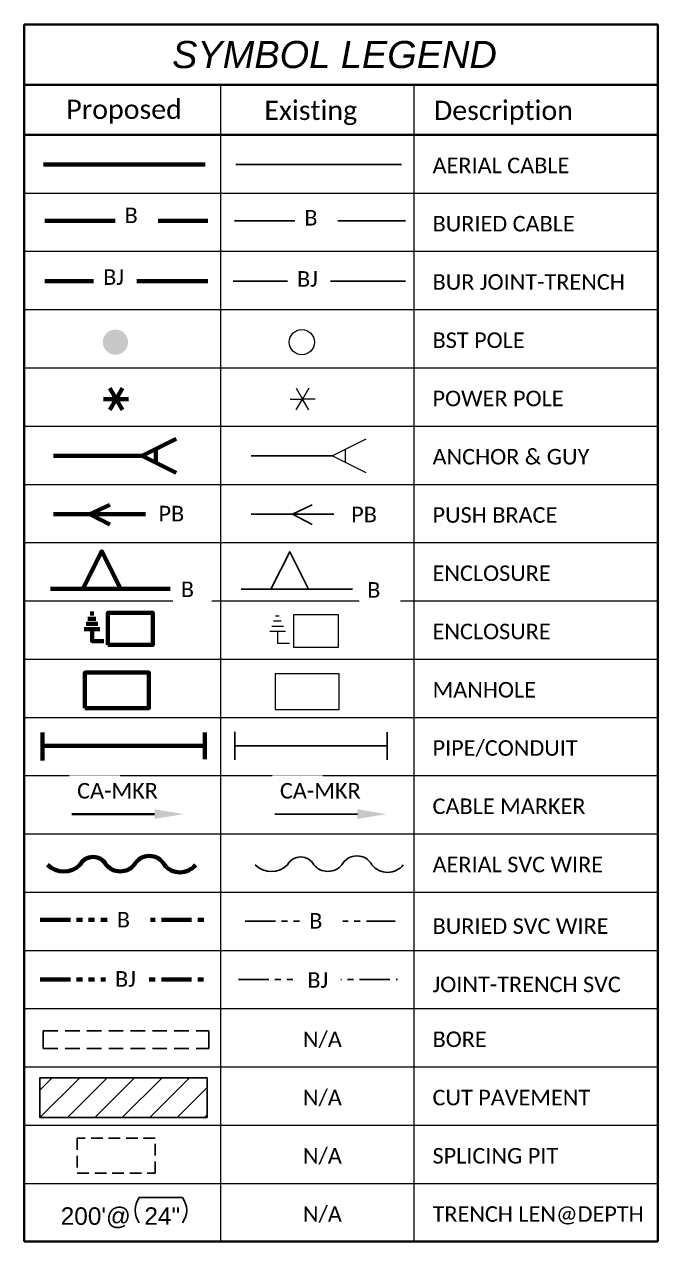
# Model space of a CAD drawing. Header units: feet. Extents: x -16154 to 3860, y -1534289809 to -1534279773.
# Drawn here: x -15382 to -15056, y -1534286610 to -1534285984 of the extents above; entities that cross this region are included whole.
import ezdxf
from ezdxf.enums import TextEntityAlignment as Align

# ---------------------------------------------------------------- set-up
doc = ezdxf.new("R2010")
doc.units = ezdxf.units.FT
doc.header["$MEASUREMENT"] = 0
doc.linetypes.add('DASHED', pattern=[0.75, 0.5, -0.25])
doc.linetypes.add('PHANTOM2', pattern=[1.25, 0.625, -0.125, 0.125, -0.125, 0.125, -0.125])
for name, color, linetype, lineweight in [('Level 15', 7, 'Continuous', 0), ('Level 18', 7, 'Continuous', 0), ('Level 19', 7, 'Continuous', 0), ('Level 63', 7, 'Continuous', 0)]:
    doc.layers.add(name, color=color, linetype=linetype, lineweight=lineweight)
doc.styles.add('Legend', font='calibri.ttf')
doc.styles.add('Style-Arial', font='arial.ttf')

msp = doc.modelspace()

# ---------------------------------------------------------------- hatches: boundary and pattern name
at = {"layer": 'Level 15', "linetype": 'Continuous', "lineweight": 40}
h = msp.add_hatch(color=7, dxfattribs=at)
edge = h.paths.add_edge_path()
edge.add_arc((-15335.39667515684, -1534286147.15681), 6.500518442577489, 0, 360)

# ---------------------------------------------------------------- linework, layer by layer
at = {"color": 7, "linetype": 'Continuous', "lineweight": 25}
for points in [[(-15323.17123640463, -1534286587.724939, 0.3076923076923077), (-15323.17123640463, -1534286600.724939)], [(-15300.83271750103, -1534286587.724939, -0.3325355533538881), (-15300.83271750103, -1534286600.724939)]]:
    msp.add_lwpolyline(points, format="xyb", dxfattribs=at)
msp.add_lwpolyline([(-15300.83271750103, -1534286587.724939), (-15323.17123640463, -1534286587.724939)], dxfattribs=at)
at = {"layer": 'Level 15', "color": 7, "linetype": 'Continuous', "lineweight": 70}
for p, q in [((-15341.56602676812, -1534286176.46437), (-15335.06474043749, -1534286176.46437)), ((-15338.30619728792, -1534286170.829222), (-15335.06474043749, -1534286176.46437)), ((-15338.30619728792, -1534286182.086395), (-15335.06474043749, -1534286176.46437)), ((-15331.81803426374, -1534286170.842345), (-15335.06474043749, -1534286176.46437)), ((-15328.56345410686, -1534286176.46437), (-15335.06474043749, -1534286176.46437)), ((-15331.81803426374, -1534286182.086395), (-15335.06474043749, -1534286176.46437)), ((-15321.57660541352, -1534286205.671602), (-15304.00974654726, -1534286197.012844)), ((-15304.11473300442, -1534286214.422224), (-15321.57660541352, -1534286205.671602)), ((-15314.64487461041, -1534286209.078413), (-15314.64487461041, -1534286202.304162))]:
    msp.add_line(p, q, dxfattribs=at)
at = {"layer": 'Level 15', "color": 7, "linetype": 'Continuous', "lineweight": 13}
for p, q in [((-15245.4220543899, -1534286176.46437), (-15238.92076805927, -1534286176.46437)), ((-15242.1622249097, -1534286170.829222), (-15238.92076805927, -1534286176.46437)), ((-15242.1622249097, -1534286182.086395), (-15238.92076805927, -1534286176.46437)), ((-15235.67406188644, -1534286170.842345), (-15238.92076805927, -1534286176.46437)), ((-15232.41948172863, -1534286176.46437), (-15238.92076805927, -1534286176.46437)), ((-15235.67406188644, -1534286182.086395), (-15238.92076805927, -1534286176.46437)), ((-15223.72135379206, -1534286205.671602), (-15206.15449492581, -1534286197.012844)), ((-15206.25948138203, -1534286214.422224), (-15223.72135379206, -1534286205.671602)), ((-15216.78962298896, -1534286209.078413), (-15216.78962298896, -1534286202.304162))]:
    msp.add_line(p, q, dxfattribs=at)
at = {"layer": 'Level 15', "color": 7, "linetype": 'Continuous', "lineweight": 70, "ltscale": 8.003967983999999, "flags": 128}
for points in [[(-15372.37692714523, -1534286055.716821), (-15289.13054097205, -1534286055.716821)], [(-15371.68926585413, -1534286084.72458), (-15287.75259372819, -1534286084.72458)], [(-15371.68926585413, -1534286115.706083), (-15287.75259372819, -1534286115.706083)], [(-15289.29064531851, -1534286355.119823), (-15372.95435265772, -1534286355.119823)]]:
    msp.add_lwpolyline(points, dxfattribs=at)
at = {"layer": 'Level 15', "color": 7, "linetype": 'Continuous', "lineweight": 25, "ltscale": 8.003967983999999, "flags": 128}
for points in [[(-15273.30645728711, -1534286055.716821), (-15187.9918379173, -1534286055.716821)], [(-15273.99411857821, -1534286084.72458), (-15185.92885404307, -1534286084.72458)], [(-15274.68177987024, -1534286115.706083), (-15185.92885404307, -1534286115.706083)], [(-15265.48759092524, -1534286205.671602), (-15223.72135379113, -1534286205.671602)], [(-15265.48759092524, -1534286235.810589), (-15222.83684289403, -1534286235.810589)], [(-15273.92587738152, -1534286355.119823), (-15195.38288446836, -1534286355.130322)]]:
    msp.add_lwpolyline(points, dxfattribs=at)
at = {"layer": 'Level 15', "color": 7, "linetype": 'Continuous', "lineweight": 70, "flags": 128}
for points in [[(-15367.32707857847, -1534286205.671602), (-15321.57660541352, -1534286205.671602)], [(-15367.32707857847, -1534286235.810589), (-15319.81283294078, -1534286235.810589)], [(-15352.09990602959, -1534286274.181845), (-15342.43924896832, -1534286254.860531), (-15332.77859190892, -1534286274.181845)], [(-15368.8724683164, -1534286274.181845), (-15352.09990602959, -1534286274.181845), (-15332.77859190892, -1534286274.181845), (-15307.09008037992, -1534286274.181845)], [(-15348.47938494053, -1534286286.973114), (-15346.58700405847, -1534286286.973114)], [(-15351.46100030973, -1534286294.957334), (-15343.4085390814, -1534286294.957334)], [(-15350.49774957023, -1534286292.301177), (-15344.38491312921, -1534286292.301177)], [(-15349.57911807433, -1534286289.63977), (-15345.5476381373, -1534286289.63977)], [(-15347.43476969603, -1534286294.957334), (-15347.43476969603, -1534286301.109541), (-15341.28256333381, -1534286301.109541)]]:
    msp.add_lwpolyline(points, dxfattribs=at)
at = {"layer": 'Level 15', "color": 7, "linetype": 'Continuous', "lineweight": 25, "flags": 128}
for points in [[(-15255.24271353282, -1534286274.450208), (-15245.58205647249, -1534286255.128894), (-15235.92139941215, -1534286274.450208)], [(-15270.5634664087, -1534286274.450208), (-15255.24271353282, -1534286274.450208), (-15235.92139941215, -1534286274.450208), (-15213.17448899563, -1534286274.450208)]]:
    msp.add_lwpolyline(points, dxfattribs=at)
at = {"layer": 'Level 15', "color": 7, "linetype": 'Continuous', "lineweight": 70, "flags": 128}
for points in [[(-15339.25107539672, -1534286303.043916), (-15316.15143026266, -1534286303.043916), (-15316.15143026266, -1534286286.54267), (-15339.25107539672, -1534286286.54267)], [(-15351.0882983901, -1534286335.579219), (-15318.09104545455, -1534286335.579219), (-15318.09104545455, -1534286317.329631), (-15351.0882983901, -1534286317.329631)]]:
    msp.add_lwpolyline(points, close=True, dxfattribs=at)
at = {"layer": 'Level 15', "color": 7, "linetype": 'Continuous', "lineweight": 13, "flags": 128}
for points in [[(-15252.82884890813, -1534286288.096469), (-15250.93646802701, -1534286288.096469)], [(-15254.84721353877, -1534286293.424532), (-15248.73437709775, -1534286293.424532)], [(-15253.92858204286, -1534286290.760501), (-15249.89710210584, -1534286290.760501)], [(-15255.81046427827, -1534286296.080689), (-15247.75800304994, -1534286296.080689)], [(-15251.78423366457, -1534286296.080689), (-15251.78423366457, -1534286302.232896), (-15245.63202730234, -1534286302.232896)]]:
    msp.add_lwpolyline(points, dxfattribs=at)
for points in [[(-15243.60053936526, -1534286304.164647), (-15220.5008942312, -1534286304.164647), (-15220.5008942312, -1534286287.666025), (-15243.60053936526, -1534286287.666025)], [(-15253.05253979698, -1534286336.265209), (-15220.0552868605, -1534286336.265209), (-15220.0552868605, -1534286318.015621), (-15253.05253979698, -1534286318.015621)]]:
    msp.add_lwpolyline(points, close=True, dxfattribs=at)
at = {"layer": 'Level 15', "color": 7, "linetype": 'Continuous', "lineweight": 70, "ltscale": 8.003967983999999, "flags": 128}
msp.add_lwpolyline([(-15294.09640037402, -1534286416.308555, -0.4872689033029037), (-15310.17123640463, -1534286416.308555, 0.5914343404356737), (-15325.67123640463, -1534286416.308555, -0.4712253602239418), (-15340.17123640463, -1534286416.308555, 0.6049801686483771), (-15353.67123640463, -1534286416.308555, -0.4102327924717352), (-15370.32706657838, -1534286416.308555)], format="xyb", dxfattribs=at)
at = {"layer": 'Level 15', "color": 7, "linetype": 'Continuous', "lineweight": 25, "ltscale": 8.003967983999999, "flags": 128}
msp.add_lwpolyline([(-15187.09640037402, -1534286416.308555, -0.4872689033029037), (-15203.17123640463, -1534286416.308555, 0.5914343404356737), (-15218.67123640463, -1534286416.308555, -0.4712253602239418), (-15233.17123640463, -1534286416.308555, 0.6049801686483771), (-15246.67123640463, -1534286416.308555, -0.4102327924717352), (-15263.32706657838, -1534286416.308555)], format="xyb", dxfattribs=at)
at = {"layer": 'Level 15', "color": 7, "linetype": 'PHANTOM2', "lineweight": 70, "ltscale": 25, "flags": 128}
for points in [[(-15374.2246887837, -1534286444.736263), (-15289.35626185447, -1534286444.736263)], [(-15374.2246887837, -1534286475.355563), (-15289.93368736602, -1534286475.355563)]]:
    msp.add_lwpolyline(points, dxfattribs=at)
at = {"layer": 'Level 15', "color": 7, "linetype": 'PHANTOM2', "lineweight": 25, "ltscale": 25, "flags": 128}
for points in [[(-15268.57419275161, -1534286445.313688), (-15191.2122974763, -1534286445.313688)], [(-15272.03612116113, -1534286475.355563), (-15190.05744645227, -1534286475.355563)]]:
    msp.add_lwpolyline(points, dxfattribs=at)
at = {"layer": 'Level 15', "color": 7, "linetype": 'Continuous', "lineweight": 13}
msp.add_circle((-15239.31102660246, -1534286147.160601), 6.499501808370948, dxfattribs=at)
at = {"layer": 'Level 18', "color": 7, "linetype": 'Continuous', "lineweight": 40}
for p, q in [((-15382.32701857894, -1534285983.501887), (-15055.95779303781, -1534285983.501887)), ((-15382.32701857894, -1534286610.383894), (-15382.32701857894, -1534285983.501887)), ((-15055.95779303875, -1534286610.383894), (-15055.95779303875, -1534285983.501887)), ((-15382.32701857894, -1534286014.711736), (-15055.95779303781, -1534286014.711736)), ((-15382.32701857894, -1534286040.386174), (-15055.95779303781, -1534286040.386174)), ((-15382.32701857894, -1534286610.383894), (-15055.95779303781, -1534286610.383894))]:
    msp.add_line(p, q, dxfattribs=at)
at = {"layer": 'Level 18', "color": 7, "linetype": 'Continuous', "lineweight": 0}
for p, q in [((-15281.10432635847, -1534286610.383894), (-15281.10432635847, -1534286014.711736)), ((-15181.38294046879, -1534286610.383894), (-15181.38294046879, -1534286014.711736)), ((-15382.32701857894, -1534286070.386054), (-15055.95779303781, -1534286070.386054)), ((-15382.32701857894, -1534286100.385934), (-15055.95779303781, -1534286100.385934)), ((-15382.32701857894, -1534286130.385814), (-15055.95779303781, -1534286130.385814)), ((-15382.32701857894, -1534286160.385694), (-15055.95779303781, -1534286160.385694)), ((-15382.32701857894, -1534286190.385574), (-15055.95779303781, -1534286190.385574)), ((-15382.32701857894, -1534286220.385454), (-15055.95779303781, -1534286220.385454)), ((-15382.32701857894, -1534286250.385334), (-15055.95779303781, -1534286250.385334)), ((-15382.32701857894, -1534286280.385214), (-15055.95779303781, -1534286280.385214)), ((-15382.32701857894, -1534286310.385094), (-15055.95779303781, -1534286310.385094)), ((-15382.32701857894, -1534286340.384974), (-15055.95779303781, -1534286340.384974)), ((-15382.32701857894, -1534286370.384854), (-15055.95779303781, -1534286370.384854)), ((-15382.32701857894, -1534286400.384734), (-15055.95779303781, -1534286400.384734)), ((-15382.32701857894, -1534286430.384614), (-15055.95779303781, -1534286430.384614)), ((-15382.32701857894, -1534286460.384494), (-15055.95779303781, -1534286460.384494)), ((-15382.32701857894, -1534286490.384374), (-15055.95779303781, -1534286490.384374)), ((-15382.32701857894, -1534286520.384254), (-15055.95779303781, -1534286520.384254)), ((-15382.32701857894, -1534286550.384134), (-15055.95779303781, -1534286550.384134)), ((-15382.32701857894, -1534286580.384014), (-15055.95779303781, -1534286580.384014))]:
    msp.add_line(p, q, dxfattribs=at)
at = {"layer": 'Level 19', "color": 7, "linetype": 'Continuous', "lineweight": 25}
for p, q in [((-15372.5603712764, -1534286501.881557), (-15372.5603712764, -1534286510.87895)), ((-15287.18800935562, -1534286501.881557), (-15287.18800935562, -1534286510.87895)), ((-15288.04102431558, -1534286526.028469), (-15374.26640119817, -1534286526.028469)), ((-15374.26640119817, -1534286526.028469), (-15374.26640119817, -1534286546.529699)), ((-15374.26640111528, -1534286532.387621), (-15367.90724939242, -1534286526.028469)), ((-15374.26640093274, -1534286546.5297), (-15353.76517033711, -1534286526.028469)), ((-15360.12432183366, -1534286546.5297), (-15339.6230912818, -1534286526.028469)), ((-15345.98224273458, -1534286546.5297), (-15325.48101222649, -1534286526.028469)), ((-15331.84016363643, -1534286546.5297), (-15311.33893317118, -1534286526.028469)), ((-15317.69808453735, -1534286546.5297), (-15297.19685411587, -1534286526.028469)), ((-15288.04102431558, -1534286546.529699), (-15288.04102431558, -1534286526.028469)), ((-15303.55600543827, -1534286546.5297), (-15288.04102431558, -1534286531.014718)), ((-15374.26640119817, -1534286546.529699), (-15288.04102431558, -1534286546.529699)), ((-15289.41392633918, -1534286546.529699), (-15288.04102431558, -1534286545.156797))]:
    msp.add_line(p, q, dxfattribs=at)
at = {"layer": 'Level 19', "color": 7, "linetype": 'DASHED', "lineweight": 25, "ltscale": 15}
for p, q in [((-15372.5603712764, -1534286501.881557), (-15287.18800935562, -1534286501.881557)), ((-15372.5603712764, -1534286510.87895), (-15287.18800935562, -1534286510.87895))]:
    msp.add_line(p, q, dxfattribs=at)
at = {"layer": 'Level 19', "color": 7, "linetype": 'DASHED', "lineweight": 25, "ltscale": 12}
for p, q in [((-15314.90209142904, -1534286557.124265), (-15355.02791517734, -1534286557.124265)), ((-15355.02791517734, -1534286557.124265), (-15355.02791517734, -1534286575.063826)), ((-15314.90209142904, -1534286575.063826), (-15314.90209142904, -1534286557.124265)), ((-15355.02791517734, -1534286575.063826), (-15314.90209142904, -1534286575.063826))]:
    msp.add_line(p, q, dxfattribs=at)
at = {"layer": 'Level 63', "color": 7, "linetype": 'Continuous', "lineweight": 70}
for points in [[(-15338.31363303441, -1534286230.911575), (-15348.54417655751, -1534286235.810589), (-15338.31363303441, -1534286241.137229)], [(-15372.95435265772, -1534286362.611882), (-15372.95435265772, -1534286348.219789)], [(-15289.29064531851, -1534286361.873823), (-15289.29064531851, -1534286348.219789)]]:
    msp.add_lwpolyline(points, dxfattribs=at)
at = {"layer": 'Level 63', "color": 7, "linetype": 'Continuous', "lineweight": 25}
for points in [[(-15233.93167338654, -1534286230.911575), (-15244.16221690964, -1534286235.810589), (-15233.93167338654, -1534286241.137229)], [(-15273.92587738152, -1534286362.31587), (-15273.92587738152, -1534286347.923777)], [(-15195.38288446836, -1534286362.326369), (-15195.38288446836, -1534286347.934275)], [(-15210.69606242556, -1534286390.194559), (-15253.30510758929, -1534286390.194559)]]:
    msp.add_lwpolyline(points, dxfattribs=at)
at = {"layer": 'Level 63', "color": 7, "linetype": 'Continuous', "lineweight": 40}
msp.add_lwpolyline([(-15315.19606242556, -1534286390.194559), (-15357.80510758929, -1534286390.194559)], dxfattribs=at)
msp.add_solid([(-15315.19606242556, -1534286387.694559), (-15300.19606242556, -1534286390.194559), (-15315.19606242556, -1534286392.694559)], dxfattribs=at)
at = {"layer": 'Level 63', "color": 7, "linetype": 'Continuous', "lineweight": 25}
msp.add_solid([(-15210.69606242556, -1534286387.694559), (-15195.69606242556, -1534286390.194559), (-15210.69606242556, -1534286392.694559)], dxfattribs=at)

# ---------------------------------------------------------------- texts
at = {"layer": 'Level 15', "color": 7, "linetype": 'Continuous', "lineweight": 25, "insert": (-15363.59218538221, -1534286603.51778), "char_height": 8.999964, "attachment_point": 7, "line_spacing_factor": 0.8999125109361328, "style": 'Style-Arial'}
msp.add_mtext('200\'@  24"  ', dxfattribs=at)
at = {"layer": 'Level 18', "color": 7, "linetype": 'Continuous', "lineweight": 30, "style": 'Legend'}
for s, p in [('Proposed', (-15330.93064794637, -1534286027.260245)), ('Existing', (-15234.70366702363, -1534286027.808799))]:
    msp.add_text(s, height=9.89496829398425, dxfattribs=at).set_placement(p, align=Align.MIDDLE_CENTER)
msp.add_text('Description', height=9.89496829398425, dxfattribs=at).set_placement((-15171.30948994908, -1534286027.814049), align=Align.MIDDLE_LEFT)
at = {"layer": 'Level 18', "color": 7, "linetype": 'Continuous', "lineweight": 25, "style": 'Legend'}
for s, p in [('AERIAL CABLE', (-15171.95253199566, -1534286056.163011)), ('BURIED CABLE', (-15171.95515665732, -1534286086.162891)), ('BUR JOINT-TRENCH', (-15171.95515665732, -1534286116.162771)), ('BST POLE', (-15171.95253199566, -1534286146.162651)), ('POWER POLE', (-15171.95253199566, -1534286176.162531)), ('ANCHOR & GUY', (-15171.95253199566, -1534286206.162411)), ('PUSH BRACE', (-15171.95253199566, -1534286236.162291)), ('ENCLOSURE', (-15171.95253199566, -1534286266.162171)), ('ENCLOSURE', (-15171.95253199566, -1534286296.162051)), ('MANHOLE', (-15171.95253199566, -1534286326.161931)), ('PIPE/CONDUIT', (-15171.95253199566, -1534286356.161811)), ('CABLE MARKER', (-15171.95515665732, -1534286386.161691)), ('AERIAL SVC WIRE', (-15171.95253199566, -1534286416.161571)), ('BURIED SVC WIRE', (-15171.95253199566, -1534286447.904227)), ('JOINT-TRENCH SVC', (-15171.95515665732, -1534286477.904107)), ('N/A', (-15238.78953498829, -1534286506.161211)), ('BORE', (-15171.95515665732, -1534286506.161211)), ('N/A', (-15238.78953498829, -1534286536.161091)), ('CUT PAVEMENT', (-15171.95515665732, -1534286536.161091)), ('N/A', (-15238.78953498829, -1534286566.160971)), ('SPLICING PIT', (-15171.95515665732, -1534286566.160971)), ('N/A', (-15238.78953498829, -1534286596.160851)), ('TRENCH LEN@DEPTH', (-15171.95515665732, -1534286596.160859))]:
    msp.add_text(s, height=8, dxfattribs=at).set_placement(p, align=Align.MIDDLE_LEFT)
at = {"layer": 'Level 63', "color": 7, "linetype": 'Continuous', "lineweight": 40, "insert": (-15306.18203419488, -1534285992.032301), "char_height": 14, "attachment_point": 1, "style": 'Legend'}
msp.add_mtext_dynamic_manual_height_columns('{\\fArial|b0|i1|c0|p39;\\C7;SYMBOL LEGEND}', width=175.709538448602, gutter_width=13.661135, heights=[0], dxfattribs=at)
at = {"layer": 'Level 63', "color": 7, "linetype": 'Continuous', "lineweight": 25, "insert": (-15213.86683966912, -1534286231.892619), "char_height": 8, "attachment_point": 1, "style": 'Legend', "bg_fill": 2}
msp.add_mtext_dynamic_manual_height_columns('PB', width=18.06040780246258, gutter_width=13.661135, heights=[0], dxfattribs=at)

# ---------------------------------------------------------------- next in the draw order: texts
at = {"layer": 'Level 63', "color": 7, "linetype": 'Continuous', "lineweight": 25, "char_height": 8, "attachment_point": 1, "style": 'Legend', "bg_fill": 3, "box_fill_scale": 1.25, "bg_fill_color": 256, "bg_fill_transparency": 0}
for s, insert in [(' B', (-15333.48796475533, -1534286077.841182)), (' B', (-15240.84192986455, -1534286079.101072)), (' BJ', (-15344.51725127309, -1534286109.653345)), (' BJ', (-15244.62339508481, -1534286110.598263)), (' B', (-15337.47161478869, -1534286440.594586)), (' B', (-15238.35237587377, -1534286441.172011)), (' BJ', (-15338.40897757694, -1534286471.079501)), (' BJ', (-15239.28973866202, -1534286471.656926))]:
    msp.add_mtext_dynamic_manual_height_columns(s, width=18.06040780246258, gutter_width=13.661135, heights=[0], dxfattribs=dict(at, insert=insert))
at = {"layer": 'Level 63', "color": 7, "linetype": 'Continuous', "lineweight": 25, "char_height": 8, "attachment_point": 1, "style": 'Legend', "bg_fill": 2}
for s, width, insert in [('PB', 18.06040780246258, (-15313.1746469051, -1534286231.450436)), ('B', 12.98671741597354, (-15205.63693376112, -1534286270.755017)), ('CA-MKR', 18.06040780246258, (-15250.60933372605, -1534286374.181855))]:
    msp.add_mtext_dynamic_manual_height_columns(s, width=width, gutter_width=13.661135, heights=[0], dxfattribs=dict(at, insert=insert))
at = {"layer": 'Level 63', "color": 7, "linetype": 'Continuous', "lineweight": 35, "insert": (-15301.66688024014, -1534286270.439281), "char_height": 8, "attachment_point": 1, "style": 'Legend', "bg_fill": 2}
msp.add_mtext_dynamic_manual_height_columns('B', width=11.81480463035405, gutter_width=13.661135, heights=[0], dxfattribs=at)
at = {"layer": 'Level 63', "color": 7, "linetype": 'Continuous', "lineweight": 40, "insert": (-15355.10933372605, -1534286374.181855), "char_height": 8, "attachment_point": 1, "style": 'Legend', "bg_fill": 2}
msp.add_mtext_dynamic_manual_height_columns('CA-MKR', width=18.06040780246258, gutter_width=13.661135, heights=[0], dxfattribs=at)

doc.saveas('drawing.dxf')
